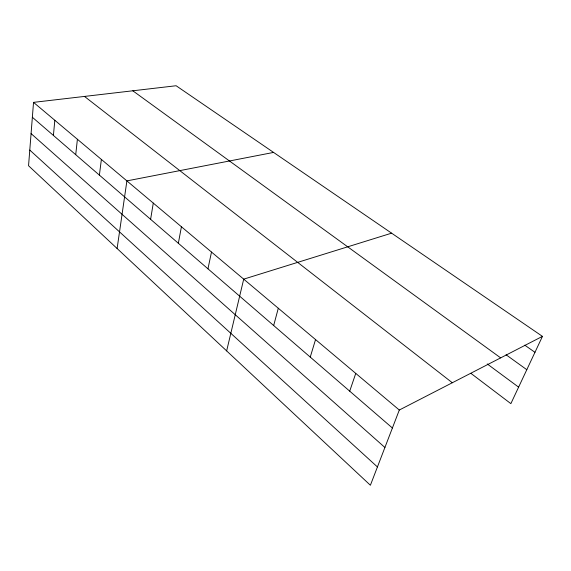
<?xml version="1.0" encoding="UTF-8"?>
<svg xmlns="http://www.w3.org/2000/svg" width="571" height="571" viewBox="0 0 571 571"><rect width="100%" height="100%" fill="white"/><g stroke="black" fill="none" stroke-linecap="round" stroke-linejoin="round"><path stroke-width="0.86" d="M33.532 102.366L28.55 165.74L370.393 485.257L399.307 410.028L542.45 336.369L176.111 85.743L33.532 102.366L399.307 410.028M53.41 135.434L54.823 120.274M75.722 154.691L77.399 139.26M99.397 175.126L101.374 159.43M117.112 248.513L126.898 180.893L273.573 152.421M150.608 219.321L153.285 203.09M178.345 243.253L181.421 226.758M207.958 268.813L211.498 252.054M226.644 350.894L243.71 279.148L391.606 233.168M273.673 325.527L278.298 308.247M310.253 357.096L315.542 339.574M349.716 391.149L355.754 373.398M542.45 336.369L510.867 403.64L470.954 373.391M524.763 345.162L534.963 352.314M506.084 354.777L526.805 369.701M132.807 90.789L500.653 357.874M487.227 363.941L518.611 387.145M84.487 96.428L452.318 382.748M32.361 117.269L392.398 427.993M31.077 133.6L384.911 447.486M29.778 150.08L377.431 466.942"/></g></svg>
